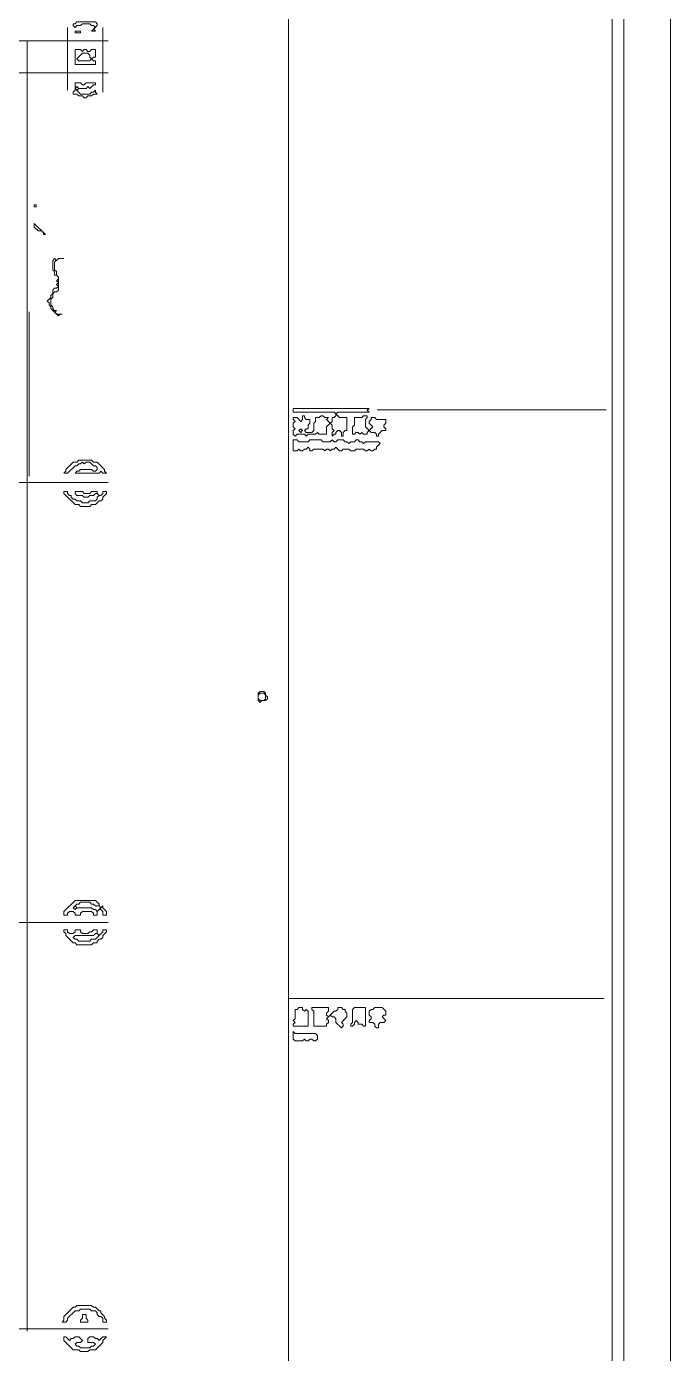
# Model space of a CAD drawing. Extents: x 12 to 2459, y 13 to 1740.
# Drawn here: x 2085 to 2433, y 627 to 1344 of the extents above; entities that cross this region are included whole.
import ezdxf

# ---------------------------------------------------------------- set-up
doc = ezdxf.new("R2010")
doc.units = 0
doc.layers.add('TRACE_STRAIGHT', color=5, linetype='Continuous', lineweight=0)
doc.layers.add('TRACE_TEXT_SYMBOL', color=6, linetype='Continuous', lineweight=0)

msp = doc.modelspace()

# ---------------------------------------------------------------- linework, layer by layer
at = {"layer": 'TRACE_STRAIGHT', "color": 5}
for p, q in [((2432.84, 1715.13), (2432.84, 24)), ((2226.37, 1713.1), (2226.37, 282)), ((2401.25, 1714), (2401.25, 52)), ((2407.71, 1713.1), (2407.71, 52)), ((2107, 1344), (2107, 1310)), ((2126, 1344), (2126, 1309)), ((2059.35, 1336.79), (2129, 1336.79)), ((2085.22, 1337), (2085.22, 639)), ((2016, 1319.47), (2129, 1319.47)), ((2086.19, 1190.14), (2086.19, 1101.37)), ((2274.37, 1137.25), (2398.13, 1137.25)), ((1988, 1097.88), (2129, 1097.88)), ((2068, 860), (2129, 860)), ((2226.37, 818.96), (2397, 818.96)), ((2074, 640.25), (2129, 640.25))]:
    msp.add_line(p, q, dxfattribs=at)
at = {"layer": 'TRACE_TEXT_SYMBOL', "color": 6}
for points in [[(2112, 1347), (2111, 1346), (2110, 1346), (2110, 1345), (2111, 1344), (2112, 1345), (2114, 1345), (2115, 1346), (2119, 1346), (2120, 1345), (2121, 1345), (2122, 1344), (2120, 1342), (2122, 1342), (2121, 1343), (2123, 1345), (2123, 1346), (2122, 1347)], [(2111, 1342), (2114, 1342), (2114, 1341), (2111, 1341)], [(2111, 1332), (2111, 1324), (2122, 1324), (2122, 1326), (2121, 1326), (2120, 1327), (2121, 1328), (2122, 1328), (2122, 1332), (2120, 1332), (2119, 1331), (2118, 1331), (2117, 1332), (2116, 1332), (2115, 1331), (2114, 1332)], [(2115, 1330), (2118, 1330), (2119, 1329), (2119, 1328), (2120, 1327), (2119, 1326), (2113, 1326), (2112, 1327)], [(2111, 1314), (2111, 1310), (2110, 1309), (2110, 1308), (2112, 1308), (2113, 1307), (2115, 1307), (2116, 1306), (2117, 1306), (2118, 1307), (2120, 1307), (2121, 1308), (2123, 1308), (2122, 1309), (2122, 1310), (2121, 1309), (2120, 1309), (2119, 1308), (2114, 1308), (2112, 1310), (2113, 1311), (2117, 1311), (2118, 1312), (2119, 1311), (2121, 1313), (2122, 1313), (2122, 1314), (2117, 1314), (2116, 1313), (2115, 1313), (2114, 1314)], [(2111, 1311), (2112, 1312), (2113, 1311), (2112, 1310)], [(2089, 1248), (2090, 1248), (2090, 1247), (2089, 1247)], [(2089, 1238), (2089, 1236), (2091, 1234), (2093, 1234), (2094, 1233), (2094, 1232), (2095, 1232)], [(2100, 1219), (2099, 1218), (2099, 1213), (2100, 1212), (2100, 1210), (2101, 1210), (2102, 1209), (2102, 1208), (2101, 1207), (2102, 1206), (2101, 1205), (2102, 1204), (2101, 1203), (2100, 1203), (2099, 1202), (2099, 1200), (2098, 1199), (2098, 1198), (2096, 1196), (2097, 1195), (2097, 1194), (2098, 1193), (2098, 1192), (2102, 1188), (2103, 1189), (2104, 1189), (2101, 1189), (2100, 1190), (2101, 1191), (2100, 1191), (2099, 1192), (2099, 1193), (2098, 1194), (2098, 1197), (2099, 1198), (2099, 1200), (2100, 1201), (2101, 1201), (2102, 1202), (2102, 1209), (2101, 1210), (2101, 1212), (2100, 1213), (2100, 1217), (2102, 1219), (2105, 1219), (2102, 1219), (2101, 1218)], [(2267, 1134), (2266, 1133), (2262, 1133), (2262, 1129), (2261, 1128), (2261, 1124), (2262, 1124), (2263, 1125), (2264, 1125), (2265, 1124), (2266, 1125), (2267, 1124), (2269, 1124), (2269, 1125), (2270, 1126), (2271, 1125), (2273, 1125), (2274, 1124), (2274, 1123), (2275, 1123), (2275, 1124), (2277, 1126), (2279, 1126), (2279, 1127), (2278, 1128), (2278, 1129), (2279, 1130), (2279, 1132), (2274, 1132), (2273, 1133), (2271, 1133), (2271, 1132), (2270, 1131), (2270, 1130), (2272, 1128), (2270, 1126), (2268, 1128), (2268, 1132), (2269, 1133), (2269, 1134)], [(2232, 1126), (2233, 1127), (2234, 1126), (2233, 1125)], [(2229, 1121), (2229, 1115), (2231, 1115), (2232, 1116), (2233, 1115), (2234, 1115), (2235, 1116), (2236, 1116), (2237, 1117), (2238, 1116), (2238, 1115), (2239, 1115), (2240, 1116), (2245, 1116), (2246, 1115), (2247, 1116), (2248, 1116), (2249, 1115), (2250, 1116), (2251, 1116), (2252, 1117), (2254, 1115), (2255, 1115), (2256, 1116), (2259, 1116), (2260, 1115), (2262, 1115), (2263, 1116), (2267, 1116), (2268, 1115), (2269, 1115), (2270, 1116), (2271, 1115), (2272, 1115), (2273, 1116), (2274, 1116), (2274, 1117), (2276, 1119), (2275, 1120), (2268, 1120), (2267, 1119), (2266, 1120), (2265, 1120), (2264, 1121), (2263, 1121), (2262, 1120), (2260, 1120), (2259, 1119), (2258, 1120), (2257, 1120), (2256, 1121), (2253, 1121), (2252, 1120), (2251, 1120), (2250, 1121), (2249, 1120), (2245, 1120), (2244, 1121), (2238, 1121), (2237, 1120), (2232, 1120), (2231, 1121)], [(2113, 1110), (2112, 1109), (2110, 1109), (2106, 1105), (2106, 1104), (2105, 1103), (2107, 1103), (2111, 1107), (2112, 1107), (2113, 1108), (2114, 1108), (2115, 1109), (2116, 1108), (2117, 1109), (2119, 1109), (2121, 1107), (2122, 1107), (2123, 1106), (2123, 1105), (2122, 1104), (2121, 1104), (2120, 1105), (2114, 1105), (2113, 1104), (2112, 1104), (2111, 1103), (2124, 1103), (2125, 1104), (2126, 1103), (2128, 1103), (2127, 1104), (2127, 1105), (2123, 1109), (2121, 1109), (2120, 1110)], [(2105, 1093), (2105, 1092), (2111, 1086), (2113, 1086), (2114, 1085), (2119, 1085), (2120, 1086), (2122, 1086), (2124, 1088), (2125, 1088), (2126, 1089), (2126, 1090), (2128, 1092), (2128, 1093), (2126, 1093), (2126, 1092), (2125, 1091), (2124, 1091), (2123, 1092), (2123, 1093), (2120, 1093), (2119, 1092), (2116, 1092), (2115, 1093), (2111, 1093), (2111, 1092), (2112, 1091), (2115, 1091), (2116, 1090), (2118, 1090), (2119, 1091), (2121, 1091), (2122, 1092), (2123, 1092), (2124, 1091), (2123, 1090), (2123, 1089), (2122, 1088), (2119, 1088), (2118, 1087), (2115, 1087), (2114, 1088), (2112, 1088), (2111, 1089), (2110, 1089), (2109, 1090), (2109, 1091), (2108, 1091), (2107, 1092), (2107, 1093)], [(2211, 985), (2210, 984), (2210, 980), (2211, 979), (2212, 980), (2214, 980), (2215, 981), (2215, 982), (2214, 983), (2214, 984), (2213, 985)], [(2210, 983), (2211, 984), (2213, 984), (2214, 983), (2214, 981), (2213, 980), (2211, 980), (2210, 981)], [(2111, 872), (2105, 866), (2105, 864), (2107, 864), (2107, 865), (2108, 866), (2110, 866), (2111, 865), (2111, 864), (2114, 864), (2114, 865), (2115, 866), (2120, 866), (2121, 865), (2121, 864), (2123, 864), (2123, 866), (2124, 867), (2125, 867), (2126, 866), (2126, 864), (2128, 864), (2128, 866), (2126, 868), (2126, 869), (2125, 868), (2124, 869), (2124, 870), (2122, 872)], [(2110, 868), (2111, 869), (2112, 868), (2111, 867)], [(2113, 870), (2114, 871), (2119, 871), (2120, 870), (2121, 870), (2122, 869), (2124, 869), (2125, 868), (2123, 866), (2122, 867), (2121, 867), (2120, 868), (2112, 868), (2111, 869), (2112, 870)], [(2105, 856), (2105, 855), (2106, 854), (2106, 853), (2110, 849), (2111, 849), (2112, 848), (2120, 848), (2121, 849), (2123, 849), (2123, 850), (2124, 851), (2125, 851), (2126, 852), (2126, 853), (2128, 855), (2128, 856), (2126, 856), (2126, 855), (2124, 853), (2123, 854), (2123, 856), (2121, 856), (2120, 855), (2119, 855), (2118, 854), (2115, 854), (2114, 855), (2114, 856), (2111, 856), (2111, 855), (2110, 854), (2108, 854), (2107, 855), (2107, 856)], [(2121, 853), (2122, 854), (2123, 854), (2124, 853), (2122, 851), (2120, 851), (2119, 850), (2113, 850), (2112, 851), (2111, 851), (2110, 852), (2111, 853)], [(2232, 814), (2231, 813), (2230, 813), (2230, 808), (2229, 807), (2230, 806), (2229, 805), (2229, 804), (2237, 804), (2237, 812), (2236, 813), (2235, 812), (2234, 813), (2234, 814)], [(2239, 814), (2239, 813), (2240, 812), (2240, 804), (2247, 804), (2247, 805), (2248, 806), (2248, 807), (2247, 808), (2249, 810), (2250, 809), (2251, 809), (2252, 808), (2252, 806), (2255, 803), (2256, 804), (2256, 805), (2255, 806), (2258, 809), (2258, 811), (2257, 812), (2257, 813), (2256, 813), (2255, 814), (2253, 814), (2253, 813), (2252, 812), (2251, 812), (2248, 809), (2247, 810), (2247, 811), (2248, 812), (2248, 814)], [(2262, 814), (2261, 813), (2261, 806), (2260, 805), (2260, 804), (2261, 804), (2262, 805), (2262, 806), (2263, 807), (2264, 806), (2264, 805), (2266, 805), (2267, 804), (2268, 804), (2268, 814)], [(2273, 814), (2272, 813), (2271, 813), (2270, 812), (2270, 810), (2271, 809), (2271, 808), (2270, 807), (2270, 806), (2272, 806), (2273, 805), (2273, 804), (2274, 803), (2275, 803), (2275, 805), (2276, 806), (2278, 806), (2279, 807), (2277, 809), (2278, 810), (2279, 810), (2279, 812), (2277, 814)], [(2229, 801), (2229, 797), (2230, 796), (2234, 796), (2235, 797), (2236, 796), (2237, 796), (2238, 797), (2239, 797), (2240, 796), (2241, 796), (2242, 797), (2242, 799), (2241, 800), (2230, 800)], [(2112, 653), (2111, 652), (2110, 652), (2105, 647), (2105, 645), (2104, 644), (2106, 644), (2107, 645), (2107, 646), (2111, 650), (2113, 650), (2114, 651), (2119, 651), (2120, 650), (2122, 650), (2123, 649), (2123, 648), (2124, 647), (2125, 647), (2126, 646), (2126, 644), (2128, 644), (2128, 645), (2127, 646), (2127, 647), (2125, 649), (2125, 650), (2124, 650), (2122, 652), (2121, 652), (2120, 653)], [(2115, 648), (2115, 646), (2114, 645), (2114, 644), (2118, 644), (2118, 645), (2117, 646), (2117, 648)], [(2105, 636), (2105, 634), (2110, 629), (2113, 629), (2114, 628), (2118, 628), (2119, 629), (2122, 629), (2126, 633), (2126, 634), (2128, 636), (2126, 636), (2124, 634), (2123, 635), (2122, 635), (2121, 636), (2119, 636), (2118, 635), (2118, 633), (2121, 633), (2122, 632), (2121, 631), (2120, 631), (2119, 630), (2114, 630), (2113, 631), (2112, 631), (2111, 632), (2112, 633), (2114, 633), (2115, 634), (2113, 636), (2111, 636), (2110, 635), (2109, 635), (2108, 634), (2106, 636)]]:
    msp.add_lwpolyline(points, close=True, dxfattribs=at)
for points in [[(2229, 1138), (2229, 1136), (2251, 1136), (2252, 1135), (2252, 1134), (2251, 1133), (2250, 1133), (2250, 1131), (2249, 1130), (2247, 1132), (2248, 1133), (2246, 1133), (2245, 1134), (2244, 1134), (2243, 1133), (2241, 1133), (2241, 1131), (2240, 1130), (2240, 1126), (2239, 1125), (2236, 1125), (2235, 1126), (2236, 1127), (2237, 1127), (2237, 1129), (2238, 1130), (2238, 1132), (2236, 1132), (2235, 1133), (2235, 1134), (2234, 1134), (2234, 1132), (2233, 1131), (2231, 1133), (2229, 1133), (2229, 1132), (2230, 1131), (2229, 1130), (2229, 1128), (2230, 1127), (2229, 1126), (2229, 1124), (2230, 1123), (2231, 1124), (2235, 1124), (2236, 1123), (2237, 1124), (2241, 1124), (2242, 1125), (2243, 1124), (2247, 1124), (2247, 1128), (2249, 1130), (2250, 1129), (2250, 1127), (2251, 1126), (2250, 1125), (2250, 1123), (2251, 1124), (2252, 1124), (2252, 1125), (2253, 1126), (2254, 1126), (2255, 1125)], [(2255, 1125), (2255, 1123), (2256, 1123), (2256, 1125), (2257, 1126), (2258, 1126), (2258, 1133), (2254, 1133), (2252, 1135), (2253, 1136), (2270, 1136), (2269, 1137), (2270, 1138), (2229, 1138)]]:
    msp.add_lwpolyline(points, dxfattribs=at)

doc.saveas('drawing.dxf')
